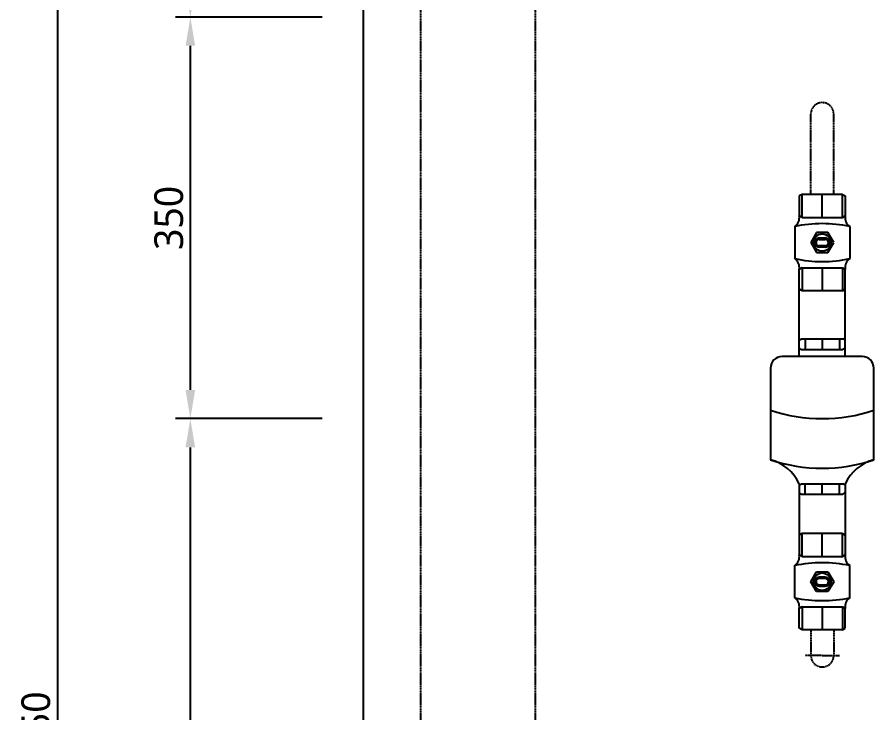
# Model space of a CAD drawing. Header units: millimetres. Extents: x -9013 to 516, y -36629 to 6082.
# Drawn here: x -9013 to -8266, y -31242 to -30635 of the extents above; entities that cross this region are included whole.
import ezdxf

# ---------------------------------------------------------------- set-up
doc = ezdxf.new("R2010")
doc.units = ezdxf.units.MM
doc.header["$LTSCALE"] = 0.05
for name, pattern in [('CENTER', [50.8, 31.75, -6.35, 6.35, -6.35]), ('CENTER2', [28.575, 19.05, -3.175, 3.175, -3.175]), ('DASHDOT', [0.618421, 0.309211, -0.154605, 0, -0.154605])]:
    doc.linetypes.add(name, pattern=pattern)
doc.layers.get('0').update_dxf_attribs({"lineweight": 18})
doc.layers.get('Defpoints').update_dxf_attribs({"color": 140, "lineweight": 18})
for name, color, linetype in [('1CO', 4, 'Continuous'), ('HVAL___2CO', 7, 'Continuous'), ('HWAT__3CO', 1, 'Continuous'), ('HWAT___1DD', 4, 'DASHDOT'), ('HWAT___5CS', 3, 'CENTER2')]:
    doc.layers.add(name, color=color, linetype=linetype)
doc.layers.add('G-Anno-Std-Cntr', color=1, linetype='CENTER2', lineweight=18)
doc.styles.add('trebuchet_MS', font='trebuc.ttf')
doc.dimstyles.new('MGP', dxfattribs={"dimtxt": 2.5, "dimasz": 2.5, "dimexe": 1.25, "dimexo": 0.625, "dimtad": 1, "dimdec": 0, "dimtxsty": 'trebuchet_MS', "dimcen": 2.5, "dimclrt": 7, "dimadec": 0, "dimazin": 0, "dimtfac": 1, "dimtdec": 0, "dimtmove": 0, "dimatfit": 3, "dimfxl": 1.148294, "dimfxlon": 1, "dimarcsym": 2})

# ---------------------------------------------------------------- blocks, each defined once
blk = doc.blocks.new('*D631')
at = {"color": 0, "lineweight": -2, "transparency": 16777216}
for p, q in [((-8862.89, -30085.31), (-8990.72, -30085.31)), ((-8977.72, -30110.31), (-8977.72, -32410.31)), ((-8862.89, -32435.31), (-8990.72, -32435.31))]:
    blk.add_line(p, q, dxfattribs=at)
at = {"color": 0, "transparency": 16777216}
for points in [[(-8981.88, -30110.31), (-8973.55, -30110.31), (-8977.72, -30085.31)], [(-8981.88, -32410.31), (-8973.55, -32410.31), (-8977.72, -32435.31)]]:
    blk.add_solid(points, dxfattribs=at)
at = {"layer": 'Defpoints', "color": 0, "transparency": 16777216}
for p in [(-8610.97, -30085.31), (-8977.72, -32435.31), (-8610.97, -32435.31)]:
    blk.add_point(p, dxfattribs=at)
at = {"color": 7, "transparency": 16777216, "insert": (-8996.44, -31260.31), "char_height": 25, "attachment_point": 5, "rotation": 90, "style": 'trebuchet_MS'}
blk.add_mtext('2350', dxfattribs=at)
blk = doc.blocks.new('*D666')
at = {"color": 0, "lineweight": -2, "transparency": 16777216}
for p, q in [((-8747.01, -30985.31), (-8874.84, -30985.31)), ((-8861.84, -31560.31), (-8861.84, -31010.31)), ((-8747.01, -31585.31), (-8874.84, -31585.31))]:
    blk.add_line(p, q, dxfattribs=at)
at = {"color": 0, "transparency": 16777216}
for points in [[(-8866.01, -31010.31), (-8857.68, -31010.31), (-8861.84, -30985.31)], [(-8866.01, -31560.31), (-8857.68, -31560.31), (-8861.84, -31585.31)]]:
    blk.add_solid(points, dxfattribs=at)
at = {"layer": 'Defpoints', "color": 0, "transparency": 16777216}
for p in [(-8861.84, -30985.31), (-8410.97, -30985.31), (-8410.97, -31585.31)]:
    blk.add_point(p, dxfattribs=at)
at = {"color": 7, "transparency": 16777216, "insert": (-8880.6, -31285.31), "char_height": 25, "attachment_point": 5, "rotation": 90, "style": 'trebuchet_MS'}
blk.add_mtext('600', dxfattribs=at)
blk = doc.blocks.new('*D667')
at = {"color": 0, "lineweight": -2, "transparency": 16777216}
for p, q in [((-8747.01, -30635.31), (-8874.84, -30635.31)), ((-8861.84, -30960.31), (-8861.84, -30660.31)), ((-8747.01, -30985.31), (-8874.84, -30985.31))]:
    blk.add_line(p, q, dxfattribs=at)
at = {"color": 0, "transparency": 16777216}
for points in [[(-8866.01, -30660.31), (-8857.68, -30660.31), (-8861.84, -30635.31)], [(-8866.01, -30960.31), (-8857.68, -30960.31), (-8861.84, -30985.31)]]:
    blk.add_solid(points, dxfattribs=at)
at = {"layer": 'Defpoints', "color": 0, "transparency": 16777216}
for p in [(-8861.84, -30635.31), (-8360.97, -30635.31), (-8410.97, -30985.31)]:
    blk.add_point(p, dxfattribs=at)
at = {"color": 7, "transparency": 16777216, "insert": (-8880.56, -30810.31), "char_height": 25, "attachment_point": 5, "rotation": 90, "style": 'trebuchet_MS'}
blk.add_mtext('350', dxfattribs=at)
blk = doc.blocks.new('*D668')
at = {"color": 0, "lineweight": -2, "transparency": 16777216}
for p, q in [((-8747.01, -30185.31), (-8874.84, -30185.31)), ((-8861.84, -30610.31), (-8861.84, -30210.31)), ((-8747.01, -30635.31), (-8874.84, -30635.31))]:
    blk.add_line(p, q, dxfattribs=at)
at = {"color": 0, "transparency": 16777216}
for points in [[(-8866.01, -30210.31), (-8857.68, -30210.31), (-8861.84, -30185.31)], [(-8866.01, -30610.31), (-8857.68, -30610.31), (-8861.84, -30635.31)]]:
    blk.add_solid(points, dxfattribs=at)
at = {"layer": 'Defpoints', "color": 0, "transparency": 16777216}
for p in [(-8861.84, -30185.31), (-8331.9, -30185.31), (-8331.9, -30635.31)]:
    blk.add_point(p, dxfattribs=at)
at = {"color": 7, "transparency": 16777216, "insert": (-8880.56, -30410.31), "char_height": 25, "attachment_point": 5, "rotation": 90, "style": 'trebuchet_MS'}
blk.add_mtext('450', dxfattribs=at)
blk = doc.blocks.new('h-meter')
at = {"layer": 'HVAL___2CO'}
for p, q in [((-25.38, 45), (-105.38, 45)), ((-15.38, -35), (-15.38, 35)), ((-134.19, 20), (-135.38, 17.94)), ((-135.38, 17.94), (-135.38, -17.94)), ((-135.38, 15), (-126.24, 15)), ((-126.24, 20), (-134.19, 20)), ((-127.43, 20), (-126.24, 17.94)), ((-126.24, 17.94), (-126.24, -17.94)), ((-15.38, 20), (-1.19, 20)), ((-7.95, 20), (-9.14, 17.94)), ((-9.14, 17.94), (-9.14, -17.94)), ((0, 15), (-9.14, 15)), ((-1.19, 20), (0, 17.94)), ((0, 17.94), (0, -17.94)), ((-135.38, 0), (-126.24, 0)), ((0, 0), (-9.14, 0)), ((-135.38, -15), (-126.24, -15)), ((-134.19, -20), (-135.38, -17.94)), ((-126.24, -20), (-134.19, -20)), ((-127.43, -20), (-126.24, -17.94)), ((-15.38, -20), (-1.19, -20)), ((0, -15), (-9.14, -15)), ((-7.95, -20), (-9.14, -17.94)), ((-1.19, -20), (0, -17.94)), ((-105.38, -45), (-25.38, -45))]:
    blk.add_line(p, q, dxfattribs=at)
for centre, radius, start, end in [((-142.55, 54.81), 38.44, 295.10263, 345.21206), ((28.23, 0), 140.99, 161.38677, 198.61323), ((71.48, 0), 140.99, 161.38677, 198.61323), ((-25.38, 35), 10, 0, 90), ((-142.55, -54.81), 38.44, 14.78794, 64.89737), ((-25.38, -35), 10, 270, 0)]:
    blk.add_arc(centre, radius, start, end, dxfattribs=at)
blk = doc.blocks.new('water meter v')
at = {"layer": 'HVAL___2CO'}
h = blk.add_hatch(color=256, dxfattribs=at)
h.paths.add_polyline_path([(-5839.09, 3714.36), (-5829.09, 3714.36), (-5824.09, 3705.7), (-5829.09, 3697.04), (-5839.09, 3697.04), (-5844.09, 3705.7)])
h.paths.add_polyline_path([(-5834.09, 3698.1, 1), (-5834.09, 3713.3, 1)], flags=16)
h.paths.add_polyline_path([(-5836.69, 3701.7), (-5831.49, 3701.7, 1), (-5831.49, 3709.7), (-5836.69, 3709.7, 1)], flags=0)
h.paths.add_polyline_path([(-5836.69, 3702.9), (-5831.49, 3702.9, 1), (-5831.49, 3708.5), (-5836.69, 3708.5, 1)], flags=0)
h = blk.add_hatch(color=256, dxfattribs=at)
h.paths.add_polyline_path([(-5836.69, 3701.7, -1), (-5836.69, 3709.7), (-5831.49, 3709.7, -1), (-5831.49, 3701.7)])
h.paths.add_polyline_path([(-5831.49, 3702.9, 1), (-5831.49, 3708.5), (-5836.69, 3708.5, 1), (-5836.69, 3702.9)], flags=16)
h = blk.add_hatch(color=256, dxfattribs=at)
h.paths.add_polyline_path([(-5839.09, 3401.43), (-5829.09, 3401.43), (-5824.09, 3410.09), (-5829.09, 3418.75), (-5839.09, 3418.75), (-5844.09, 3410.09)])
h.paths.add_polyline_path([(-5834.09, 3417.69, -1), (-5834.09, 3402.49, -1)], flags=16)
h.paths.add_polyline_path([(-5836.69, 3414.09), (-5831.49, 3414.09, -1), (-5831.49, 3406.09), (-5836.69, 3406.09, -1)], flags=0)
h.paths.add_polyline_path([(-5836.69, 3412.89), (-5831.49, 3412.89, -1), (-5831.49, 3407.29), (-5836.69, 3407.29, -1)], flags=0)
h = blk.add_hatch(color=256, dxfattribs=at)
h.paths.add_polyline_path([(-5836.69, 3414.09, 1), (-5836.69, 3406.09), (-5831.49, 3406.09, 1), (-5831.49, 3414.09)])
h.paths.add_polyline_path([(-5831.49, 3412.89, -1), (-5831.49, 3407.29), (-5836.69, 3407.29, -1), (-5836.69, 3412.89)], flags=16)
for p, q in [((-5851.69, 3747.7), (-5854.09, 3746.31)), ((-5854.09, 3746.31), (-5854.09, 3729.08)), ((-5816.49, 3747.7), (-5851.69, 3747.7)), ((-5851.69, 3727.7), (-5851.69, 3747.7)), ((-5834.09, 3727.7), (-5834.09, 3747.7)), ((-5816.49, 3747.7), (-5814.09, 3746.31)), ((-5816.49, 3727.7), (-5816.49, 3747.7)), ((-5814.09, 3746.31), (-5814.09, 3729.08)), ((-5851.69, 3727.7), (-5854.09, 3729.08)), ((-5851.69, 3727.7), (-5816.49, 3727.7)), ((-5816.49, 3727.7), (-5814.09, 3729.08)), ((-5858.09, 3719.7), (-5858.09, 3691.7)), ((-5810.09, 3719.7), (-5810.09, 3691.7)), ((-5839.09, 3714.36), (-5844.09, 3705.7)), ((-5829.09, 3714.36), (-5839.09, 3714.36)), ((-5824.09, 3705.7), (-5829.09, 3714.36)), ((-5844.09, 3705.7), (-5839.09, 3697.04)), ((-5836.69, 3709.7), (-5831.49, 3709.7)), ((-5836.69, 3708.5), (-5831.49, 3708.5)), ((-5829.09, 3697.04), (-5824.09, 3705.7)), ((-5839.09, 3697.04), (-5829.09, 3697.04)), ((-5831.49, 3702.9), (-5836.69, 3702.9)), ((-5831.49, 3701.7), (-5836.69, 3701.7)), ((-5851.69, 3683.7), (-5854.09, 3682.31)), ((-5854.09, 3665.08), (-5854.09, 3682.31)), ((-5851.69, 3683.7), (-5851.69, 3663.7)), ((-5851.69, 3683.7), (-5816.49, 3683.7)), ((-5834.09, 3683.7), (-5834.09, 3663.7)), ((-5816.49, 3683.7), (-5816.49, 3663.7)), ((-5816.49, 3683.7), (-5814.09, 3682.31)), ((-5814.09, 3665.08), (-5814.09, 3682.31)), ((-5851.69, 3663.7), (-5854.09, 3665.08)), ((-5816.49, 3663.7), (-5851.69, 3663.7)), ((-5816.49, 3663.7), (-5814.09, 3665.08)), ((-5851.69, 3452.09), (-5854.09, 3450.71)), ((-5854.09, 3450.71), (-5854.09, 3433.48)), ((-5816.49, 3452.09), (-5851.69, 3452.09)), ((-5851.69, 3432.09), (-5851.69, 3452.09)), ((-5834.09, 3432.09), (-5834.09, 3452.09)), ((-5816.49, 3452.09), (-5814.09, 3450.71)), ((-5816.49, 3432.09), (-5816.49, 3452.09)), ((-5814.09, 3450.71), (-5814.09, 3433.48)), ((-5851.69, 3432.09), (-5854.09, 3433.48)), ((-5851.69, 3432.09), (-5816.49, 3432.09)), ((-5816.49, 3432.09), (-5814.09, 3433.48)), ((-5858.09, 3396.09), (-5858.09, 3424.09)), ((-5810.09, 3396.09), (-5810.09, 3424.09)), ((-5844.09, 3410.09), (-5839.09, 3418.75)), ((-5839.09, 3418.75), (-5829.09, 3418.75)), ((-5831.49, 3414.09), (-5836.69, 3414.09)), ((-5829.09, 3418.75), (-5824.09, 3410.09)), ((-5839.09, 3401.43), (-5844.09, 3410.09)), ((-5831.49, 3412.89), (-5836.69, 3412.89)), ((-5836.69, 3407.29), (-5831.49, 3407.29)), ((-5836.69, 3406.09), (-5831.49, 3406.09)), ((-5824.09, 3410.09), (-5829.09, 3401.43)), ((-5829.09, 3401.43), (-5839.09, 3401.43)), ((-5851.69, 3388.09), (-5854.09, 3386.71)), ((-5854.09, 3369.48), (-5854.09, 3386.71)), ((-5851.69, 3388.09), (-5851.69, 3368.09)), ((-5851.69, 3388.09), (-5816.49, 3388.09)), ((-5834.09, 3388.09), (-5834.09, 3368.09)), ((-5816.49, 3388.09), (-5814.09, 3386.71)), ((-5816.49, 3388.09), (-5816.49, 3368.09)), ((-5814.09, 3369.48), (-5814.09, 3386.71)), ((-5851.69, 3368.09), (-5854.09, 3369.48)), ((-5816.49, 3368.09), (-5814.09, 3369.48)), ((-5816.49, 3368.09), (-5851.69, 3368.09))]:
    blk.add_line(p, q, dxfattribs=at)
for centre in [(-5834.09, 3705.7), (-5834.09, 3410.09)]:
    blk.add_circle(centre, 7.6, dxfattribs=at)
for centre, radius, start, end in [((-5863.79, 3727.67), 9.8, 305.55909, 8.27516), ((-5804.39, 3727.67), 9.8, 171.72484, 234.44091), ((-5834.09, 3606.49), 115.72, 78.03035, 101.96965), ((-5836.69, 3705.7), 4, 90, 270), ((-5836.69, 3705.7), 4, 90, 270), ((-5836.69, 3705.7), 2.8, 90, 270), ((-5831.49, 3705.7), 4, 270, 90), ((-5831.49, 3705.7), 2.8, 270, 90), ((-5863.79, 3683.72), 9.8, 351.72484, 54.44091), ((-5834.09, 3804.9), 115.72, 258.03035, 281.96965), ((-5804.39, 3683.72), 9.8, 125.55909, 188.27516), ((-5863.79, 3432.07), 9.8, 305.55909, 8.27516), ((-5804.39, 3432.07), 9.8, 171.72484, 234.44091), ((-5834.09, 3310.89), 115.72, 78.03035, 101.96965), ((-5836.69, 3410.09), 4, 90, 270), ((-5836.69, 3410.09), 4, 90, 270), ((-5831.49, 3410.09), 4, 270, 90), ((-5836.69, 3410.09), 2.8, 90, 270), ((-5831.49, 3410.09), 2.8, 270, 90), ((-5863.79, 3388.12), 9.8, 351.72484, 54.44091), ((-5834.09, 3509.3), 115.72, 258.03035, 281.96965), ((-5804.39, 3388.12), 9.8, 125.55909, 188.27516)]:
    blk.add_arc(centre, radius, start, end, dxfattribs=at)
at = {"layer": 'HWAT__3CO'}
for p, q in [((-5854.09, 3620.54), (-5854.09, 3665.08)), ((-5814.09, 3620.54), (-5814.09, 3665.08)), ((-5854.09, 3487.54), (-5854.09, 3450.71)), ((-5814.09, 3487.54), (-5814.09, 3450.71))]:
    blk.add_line(p, q, dxfattribs=at)
at = {"layer": 'HWAT___1DD'}
for q in [(-5849.09, 3345.76), (-5819.09, 3345.76)]:
    blk.add_line((-5834.09, 3345.76), q, dxfattribs=at)
at = {"layer": 'HWAT___5CS'}
for p, q in [((-5844.09, 3747.7), (-5844.09, 3817.7)), ((-5824.09, 3747.7), (-5824.09, 3817.7)), ((-5844.09, 3368.09), (-5844.09, 3345.76)), ((-5824.09, 3368.09), (-5824.09, 3345.76))]:
    blk.add_line(p, q, dxfattribs=at)
for centre, start, end in [((-5834.09, 3817.7), 0, 180), ((-5834.09, 3345.76), 180, 0)]:
    blk.add_arc(centre, 10, start, end, dxfattribs=at)
at = {"rotation": 89.99999999999999}
blk.add_blockref('h-meter', (-5834.09, 3621.73), dxfattribs=at)

msp = doc.modelspace()

# ---------------------------------------------------------------- linework, layer by layer
at = {"layer": '1CO'}
msp.add_line((-8710.97, -32435.31), (-8710.97, -30085.31), dxfattribs=at)
at = {"layer": 'HWAT___5CS'}
for p, q in [((-8660.97, -32435.31), (-8660.97, -30085.31)), ((-8560.97, -32435.31), (-8560.97, -30085.31))]:
    msp.add_line(p, q, dxfattribs=at)

# ---------------------------------------------------------------- block references
at = {"layer": 'G-Anno-Std-Cntr', "linetype": 'CENTER'}
msp.add_blockref('water meter v', (-2476.88, -34537.53), dxfattribs=at)

# ---------------------------------------------------------------- dimensions: what is measured, and where the dimension line sits
for base, p1, p2, picture, middle in [((-8977.72, -32435.31), (-8610.97, -30085.31), (-8610.97, -32435.31), '*D631', (-8996.44, -31260.31)), ((-8861.84, -30185.31), (-8331.9, -30635.31), (-8331.9, -30185.31), '*D668', (-8880.56, -30410.31)), ((-8861.84, -30635.31), (-8410.97, -30985.31), (-8360.97, -30635.31), '*D667', (-8880.56, -30810.31)), ((-8861.84, -30985.31), (-8410.97, -31585.31), (-8410.97, -30985.31), '*D666', (-8880.6, -31285.31))]:
    dim = msp.add_linear_dim(base=base, p1=p1, p2=p2, angle=90, dimstyle='MGP', override={"dimscale": 100, "dimtxt": 0.25, "dimasz": 0.25, "dimexe": 0.13, "dimexo": 0.06, "dimgap": 0.06, "dimarcsym": 1})
    dim.commit()
    dim.dimension.update_dxf_attribs({"geometry": picture, "text_midpoint": middle})

doc.saveas('drawing.dxf')
